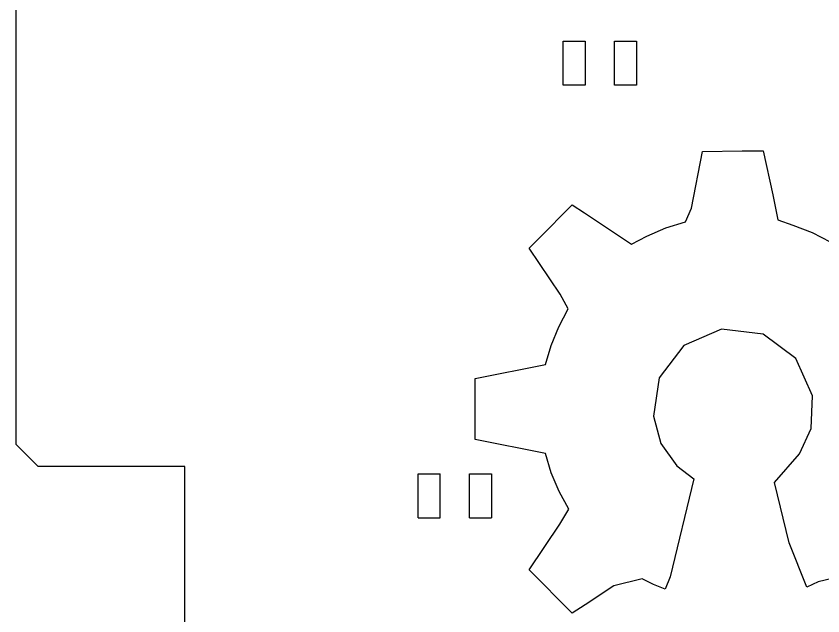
# Model space of a CAD drawing. Header units: metres. Extents: x 836 to 1034, y -1776 to -1453.
# Drawn here: x 836.2 to 946.2, y -1620.5 to -1538.8 of the extents above; entities that cross this region are included whole.
import ezdxf

# ---------------------------------------------------------------- set-up
doc = ezdxf.new("R2010")
doc.units = ezdxf.units.M

msp = doc.modelspace()

# ---------------------------------------------------------------- linework, layer by layer
at = {"layer": 'GROUP0'}
for p, q in [((836.18, -1597.18, 0), (836.18, -1480.18, 0)), ((910.8, -1548.18, 0), (910.8, -1542.18, 0)), ((910.8, -1542.18, 0), (913.8, -1542.18, 0)), ((913.8, -1542.18, 0), (913.8, -1548.18, 0)), ((917.8, -1542.18, 0), (920.8, -1542.18, 0)), ((917.8, -1548.18, 0), (917.8, -1542.18, 0)), ((920.8, -1542.18, 0), (920.8, -1548.18, 0)), ((913.8, -1548.18, 0), (910.8, -1548.18, 0)), ((920.8, -1548.18, 0), (917.8, -1548.18, 0)), ((928.28, -1564.95, 0), (929.8, -1557.26, 0)), ((929.8, -1557.26, 0), (935.18, -1557.14, 0)), ((935.18, -1557.14, 0), (938.05, -1557.14, 0)), ((938.05, -1557.14, 0), (939.37, -1563.16, 0)), ((939.37, -1563.16, 0), (940.04, -1566.53, 0)), ((907.4, -1569.14, 0), (912.02, -1564.52, 0)), ((912.02, -1564.52, 0), (913.69, -1565.59, 0)), ((927.45, -1566.82, 0), (928.28, -1564.95, 0)), ((913.69, -1565.59, 0), (920.1, -1569.88, 0)), ((940.04, -1566.53, 0), (942.11, -1567.28, 0)), ((922.21, -1568.77, 0), (924.77, -1567.66, 0)), ((924.77, -1567.66, 0), (927.45, -1566.82, 0)), ((942.11, -1567.28, 0), (944.72, -1568.29, 0)), ((920.1, -1569.88, 0), (922.21, -1568.77, 0)), ((944.72, -1568.29, 0), (947.18, -1569.55, 0)), ((906.16, -1570.42, 0), (907.4, -1569.14, 0)), ((910.36, -1576.7, 0), (906.16, -1570.42, 0)), ((911.47, -1578.69, 0), (910.36, -1576.7, 0)), ((910.17, -1581.12, 0), (911.47, -1578.69, 0)), ((909.12, -1583.69, 0), (910.17, -1581.12, 0)), ((932.36, -1581.47, 0), (927.23, -1583.68, 0)), ((938.07, -1582.14, 0), (932.36, -1581.47, 0)), ((942.5, -1585.43, 0), (938.07, -1582.14, 0)), ((908.37, -1586.26, 0), (909.12, -1583.69, 0)), ((927.23, -1583.68, 0), (923.88, -1588.07, 0)), ((898.77, -1588.16, 0), (908.37, -1586.26, 0)), ((944.78, -1590.53, 0), (942.5, -1585.43, 0)), ((898.77, -1596.51, 0), (898.77, -1588.16, 0)), ((923.88, -1588.07, 0), (923.08, -1593.3, 0)), ((944.58, -1595.01, 0), (944.78, -1590.53, 0)), ((923.08, -1593.3, 0), (924.1, -1597.02, 0)), ((943.03, -1598.43, 0), (944.58, -1595.01, 0)), ((839.18, -1600.18, 0), (836.18, -1597.18, 0)), ((908.39, -1598.42, 0), (898.77, -1596.51, 0)), ((924.1, -1597.02, 0), (926.29, -1600.08, 0)), ((909.16, -1601.03, 0), (908.39, -1598.42, 0)), ((939.59, -1602.34, 0), (943.03, -1598.43, 0)), ((859.18, -1600.18, 0), (839.18, -1600.18, 0)), ((859.18, -1773.18, 0), (859.18, -1600.18, 0)), ((926.29, -1600.08, 0), (928.61, -1601.84, 0)), ((891.01, -1601.18, 0), (894.01, -1601.18, 0)), ((891.01, -1607.18, 0), (891.01, -1601.18, 0)), ((894.01, -1607.18, 0), (894.01, -1601.18, 0)), ((898.01, -1607.18, 0), (898.01, -1601.18, 0)), ((898.01, -1601.18, 0), (901.01, -1601.18, 0)), ((901.01, -1601.18, 0), (901.01, -1607.18, 0)), ((910.22, -1603.58, 0), (909.16, -1601.03, 0)), ((928.61, -1601.84, 0), (925.38, -1615.2, 0)), ((941.58, -1610.58, 0), (939.59, -1602.34, 0)), ((911.53, -1605.99, 0), (910.22, -1603.58, 0)), ((910.32, -1608.02, 0), (911.53, -1605.99, 0)), ((891.01, -1607.18, 0), (894.01, -1607.18, 0)), ((898.01, -1607.18, 0), (901.01, -1607.18, 0)), ((906.13, -1614.27, 0), (910.32, -1608.02, 0)), ((944.03, -1616.6, 0), (941.58, -1610.58, 0)), ((912.01, -1620.17, 0), (906.13, -1614.27, 0)), ((921.53, -1615.47, 0), (917.67, -1616.42, 0)), ((923.09, -1616.24, 0), (921.53, -1615.47, 0)), ((925.38, -1615.2, 0), (924.7, -1616.91, 0)), ((945.57, -1615.9, 0), (944.03, -1616.6, 0)), ((948.43, -1615.2, 0), (945.57, -1615.9, 0)), ((917.67, -1616.42, 0), (913.77, -1619.03, 0)), ((924.7, -1616.91, 0), (923.09, -1616.24, 0)), ((913.77, -1619.03, 0), (912.01, -1620.17, 0))]:
    msp.add_line(p, q, dxfattribs=at)

doc.saveas('drawing.dxf')
